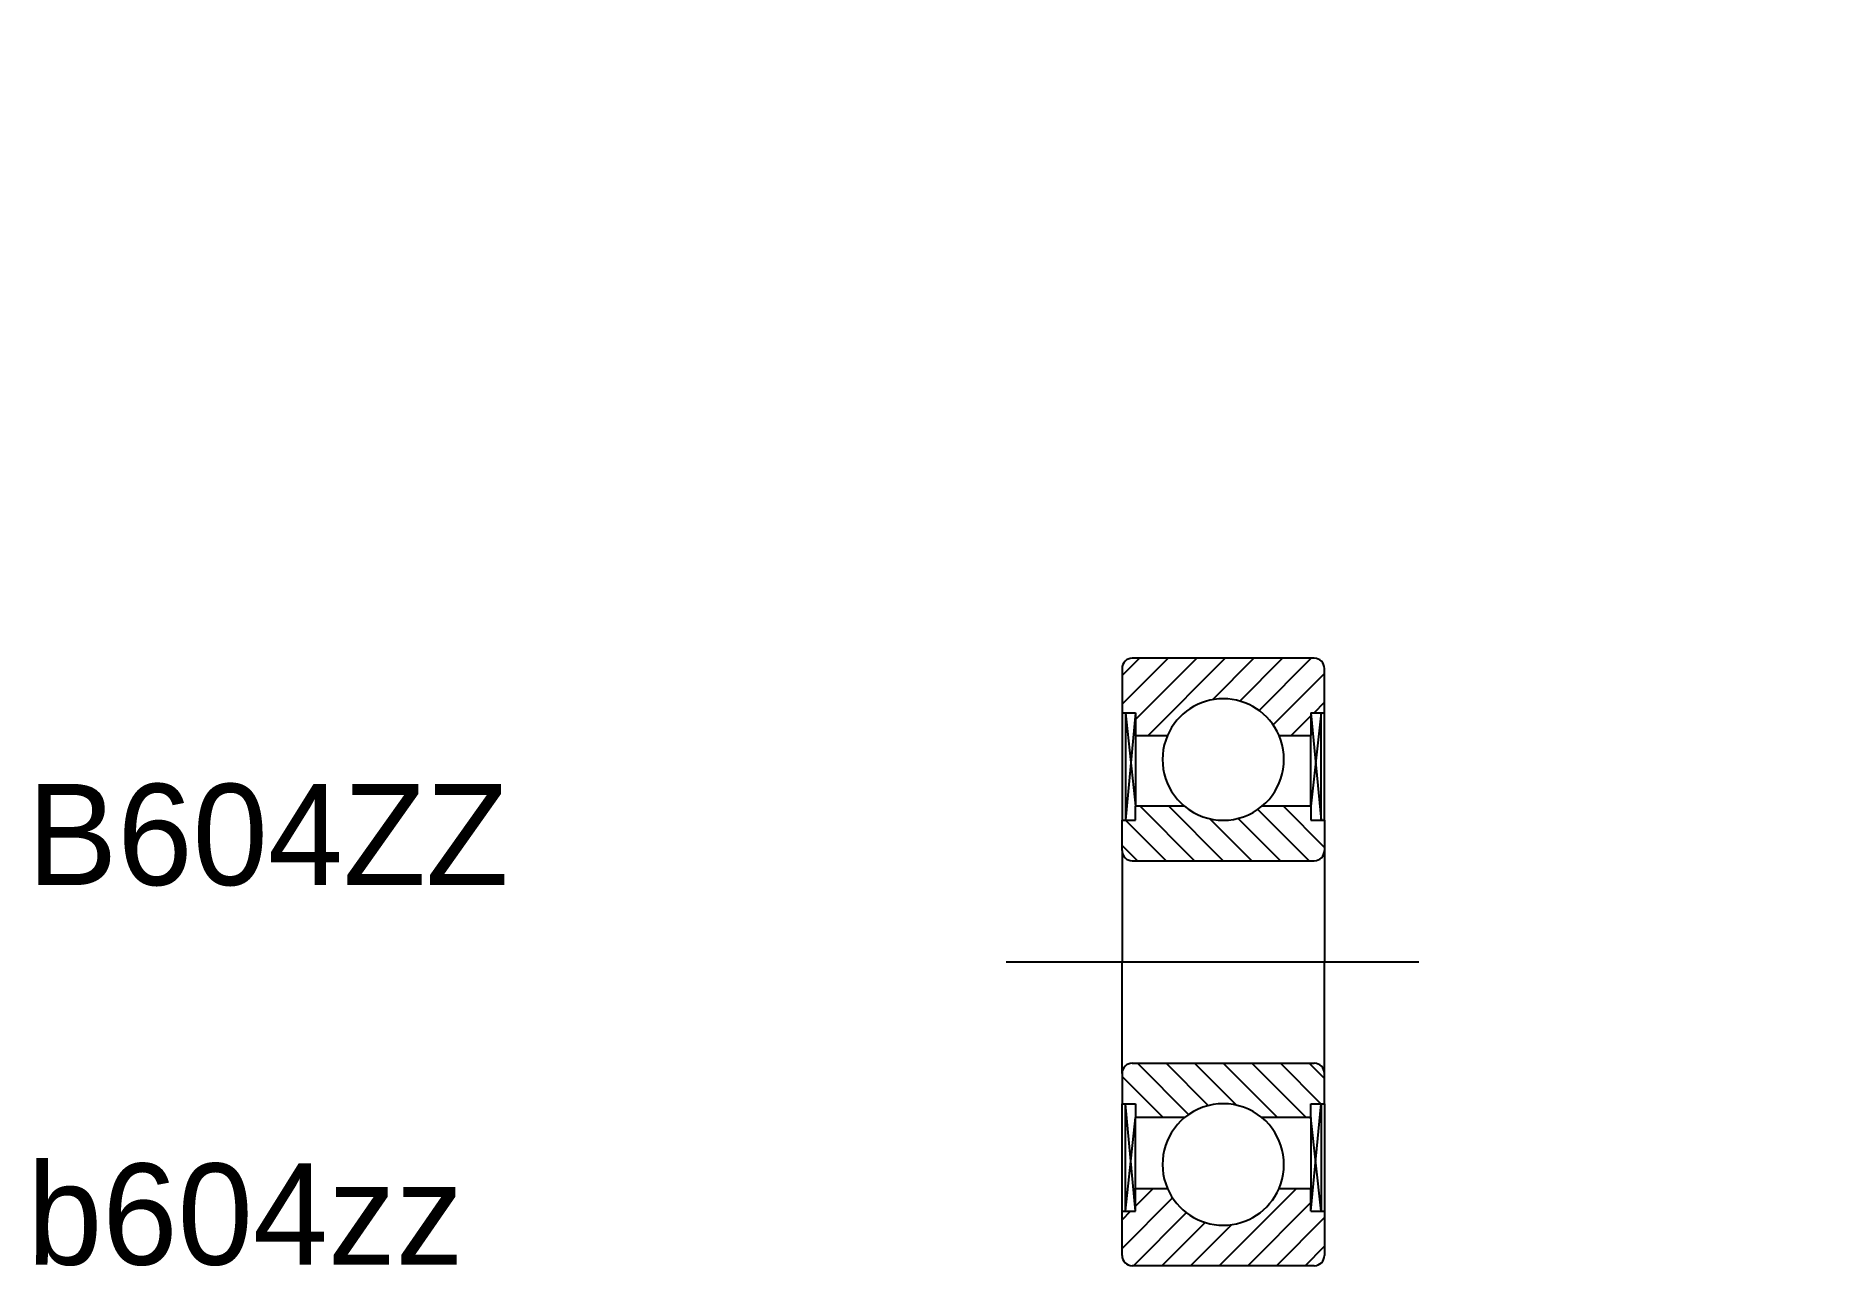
# Model space of a CAD drawing. Extents: x 26.2 to 61.6, y 22.6 to 46.9.
import ezdxf

# ---------------------------------------------------------------- set-up
doc = ezdxf.new("R2010")
doc.units = 0
doc.header["$PDMODE"] = 1
doc.linetypes.add('CENTER', pattern=[50.8, 31.75, -6.35, 6.35, -6.35])
doc.linetypes.add('CNS_SOLID', pattern=[0])
doc.layers.get('0').update_dxf_attribs({"linetype": 'CONTINUOUS'})
doc.layers.add('VIS', color=7, linetype='CNS_SOLID')

# ---------------------------------------------------------------- blocks, each defined once
blk = doc.blocks.new('HATCHES')
at = {"layer": 'VIS', "color": 7}
for p, q in [((0, 5.091), (0.909, 6)), ((0, 5.657), (0.343, 6)), ((0.266, 4.791), (1.475, 6)), ((0.515, 4.475), (2.04, 6)), ((1.787, 5.181), (2.606, 6)), ((2.326, 5.155), (3.172, 6)), ((2.707, 4.97), (3.737, 6)), ((2.986, 4.683), (4, 5.697)), ((3.794, 4.925), (4, 5.131)), ((3.344, 4.475), (3.734, 4.866)), ((1.434, 2), (0.359, 3.075)), ((2, 2), (0.925, 3.075)), ((3.131, 2), (2.295, 2.837)), ((3.697, 2), (2.683, 3.014)), ((4, 2.263), (3.188, 3.075)), ((0.869, 2), (0.069, 2.8)), ((2.566, 2), (1.736, 2.829)), ((0.303, 2), (0, 2.303))]:
    blk.add_line(p, q, dxfattribs=at)
blk = doc.blocks.new('*X4')
at = {"layer": 'VIS', "color": 7}
for p, q in [((0.266, -4.826), (0.616, -4.475)), ((1.92, -6), (3.445, -4.475)), ((0, -5.657), (0.999, -4.658)), ((0, -5.091), (0.166, -4.925)), ((0.223, -6), (1.274, -4.949)), ((2.485, -6), (3.734, -4.751)), ((0.788, -6), (1.647, -5.141)), ((1.354, -6), (2.17, -5.183)), ((3.051, -6), (4, -5.051)), ((3.617, -6), (4, -5.617))]:
    blk.add_line(p, q, dxfattribs=at)
blk = doc.blocks.new('*X3')
at = {"layer": 'VIS', "color": 7}
for p, q in [((1.32, -3.017), (0.303, -2)), ((1.709, -2.84), (0.869, -2)), ((2.269, -2.834), (1.434, -2)), ((3.075, -3.075), (2, -2)), ((3.641, -3.075), (2.566, -2)), ((3.931, -2.8), (3.131, -2)), ((4, -2.303), (3.697, -2)), ((0.812, -3.075), (0, -2.263))]:
    blk.add_line(p, q, dxfattribs=at)

msp = doc.modelspace()

# ---------------------------------------------------------------- linework, layer by layer
at = {"color": 1, "linetype": 'CENTER'}
msp.add_line((45.426, 28.609), (53.586, 28.609), dxfattribs=at)
at = {"layer": 'VIS', "color": 7}
for p, q in [((47.718, 34.409), (47.718, 33.534)), ((51.518, 34.609), (47.918, 34.609)), ((51.718, 33.534), (51.718, 34.409)), ((47.718, 33.534), (47.718, 31.409)), ((47.718, 33.534), (47.983, 33.534)), ((47.784, 33.534), (47.784, 31.409)), ((47.983, 33.534), (47.784, 31.409)), ((47.784, 33.534), (47.983, 31.684)), ((47.983, 33.534), (47.983, 33.084)), ((51.651, 33.534), (51.452, 31.684)), ((51.452, 33.534), (51.651, 31.409)), ((51.452, 33.534), (51.718, 33.534)), ((51.452, 33.534), (51.452, 33.084)), ((51.651, 31.409), (51.651, 33.534)), ((51.718, 31.409), (51.718, 33.534)), ((47.983, 33.084), (47.983, 31.684)), ((47.983, 33.084), (48.616, 33.084)), ((50.82, 33.084), (51.452, 33.084)), ((51.452, 31.684), (51.452, 33.084)), ((48.953, 31.684), (47.983, 31.684)), ((47.983, 31.409), (47.983, 31.684)), ((51.452, 31.684), (50.482, 31.684)), ((51.452, 31.684), (51.452, 31.409)), ((47.718, 31.409), (47.983, 31.409)), ((47.718, 30.809), (47.718, 31.409)), ((51.452, 31.409), (51.718, 31.409)), ((51.718, 31.409), (51.718, 30.809)), ((47.718, 30.809), (47.718, 28.609)), ((51.718, 30.809), (51.718, 28.609)), ((47.918, 30.609), (51.518, 30.609)), ((47.718, 26.409), (47.718, 28.609)), ((51.718, 26.409), (51.718, 28.609)), ((47.918, 26.609), (51.518, 26.609)), ((47.718, 26.409), (47.718, 25.809)), ((51.718, 25.809), (51.718, 26.409)), ((47.718, 23.684), (47.718, 25.809)), ((47.718, 25.809), (47.983, 25.809)), ((47.784, 23.684), (47.784, 25.809)), ((47.983, 23.684), (47.784, 25.809)), ((47.784, 23.684), (47.983, 25.534)), ((47.983, 25.809), (47.983, 25.534)), ((48.953, 25.534), (47.983, 25.534)), ((47.983, 24.134), (47.983, 25.534)), ((51.452, 25.534), (50.482, 25.534)), ((51.452, 25.809), (51.718, 25.809)), ((51.452, 23.684), (51.651, 25.809)), ((51.452, 25.534), (51.452, 25.809)), ((51.452, 25.534), (51.452, 24.134)), ((51.651, 23.684), (51.452, 25.534)), ((51.651, 25.809), (51.651, 23.684)), ((51.718, 25.809), (51.718, 23.684)), ((47.983, 24.134), (48.616, 24.134)), ((47.983, 23.684), (47.983, 24.134)), ((50.82, 24.134), (51.452, 24.134)), ((51.452, 23.684), (51.452, 24.134)), ((47.718, 22.809), (47.718, 23.684)), ((47.718, 23.684), (47.983, 23.684)), ((51.452, 23.684), (51.718, 23.684)), ((51.718, 23.684), (51.718, 22.809)), ((51.518, 22.609), (47.918, 22.609))]:
    msp.add_line(p, q, dxfattribs=at)
for centre, radius, start, end in [((47.918, 34.409), 0.2, 90, 180), ((51.518, 34.409), 0.2, 0, 90), ((49.718, 32.609), 1.2, 23.318, 156.682), ((49.718, 32.609), 1.2, 156.682, 230.4288), ((49.718, 32.609), 1.2, 309.5712, 23.318), ((49.718, 32.609), 1.2, 230.4288, 309.5712), ((47.918, 30.809), 0.2, 180, 270), ((51.518, 30.809), 0.2, 270, 0), ((47.918, 26.409), 0.2, 90, 180), ((51.518, 26.409), 0.2, 0, 90), ((49.718, 24.609), 1.2, 129.5712, 203.318), ((49.718, 24.609), 1.2, 50.4288, 129.5712), ((49.718, 24.609), 1.2, 336.682, 50.4288), ((49.718, 24.609), 1.2, 203.318, 336.682), ((47.918, 22.809), 0.2, 180, 270), ((51.518, 22.809), 0.2, 270, 0)]:
    msp.add_arc(centre, radius, start, end, dxfattribs=at)
at = {"layer": 'VIS', "color": 7, "extrusion": (1, 0, 0)}
for p in [(59.874, 46.906, -2.828), (59.874, 46.906, 2.828), (57.91, 46.38, -2.598), (57.91, 46.38, 2.598), (59.327, 44.99, -0.501), (55.41, 44.88), (55.41, 44.88), (55.41, 44.88), (60.41, 44.88), (59.327, 44.556, 1.403), (57.874, 44.078), (57.874, 44.078), (59.327, 43.773, -2.027), (57.91, 43.38, -2.598), (57.91, 43.38, 2.598), (57.577, 42.797), (57.577, 42.797), (57.809, 42.797), (59.327, 41.82, -2.027), (59.327, 41.038, 1.403), (59.874, 41.249, 2.828), (59.874, 41.249, -2.828), (59.327, 40.603, -0.501), (59.881, 32.452), (59.881, 31.28, -2.828), (59.881, 31.28, 2.828), (57.881, 28.452), (57.881, 28.452), (58.147, 28.452), (61.615, 28.452), (59.881, 25.624, 2.828), (59.881, 25.624, -2.828), (59.881, 24.452)]:
    msp.add_point(p, dxfattribs=at)
at = {"layer": 'VIS', "color": 7, "extrusion": (-1, 0, 1e-16)}
for p in [(59.874, 46.906, -2.828), (59.874, 46.906, 2.828), (59.327, 44.99, -0.501), (59.327, 44.556, 1.403), (59.327, 43.773, -2.027), (59.327, 41.82, -2.027), (59.327, 41.038, 1.403), (59.874, 41.249, 2.828), (59.874, 41.249, -2.828), (59.327, 40.603, -0.501), (59.881, 32.452), (59.881, 31.28, -2.828), (59.881, 31.28, 2.828), (59.881, 25.624, 2.828), (59.881, 25.624, -2.828), (59.881, 24.452)]:
    msp.add_point(p, dxfattribs=at)
at = {"layer": 'VIS', "color": 7, "extrusion": (-1, 0, 0)}
for p in [(57.91, 46.38, 2.598), (57.91, 46.38, -2.598), (60.41, 44.88), (57.91, 43.38, 2.598), (57.91, 43.38, -2.598), (57.809, 42.797), (58.147, 28.452)]:
    msp.add_point(p, dxfattribs=at)
at = {"layer": 'VIS', "color": 7, "extrusion": (-1, 1e-16, 0)}
msp.add_point((61.615, 28.452), dxfattribs=at)

# ---------------------------------------------------------------- block references
msp.add_blockref('HATCHES', (47.718, 28.609))
msp.add_blockref('HATCHES', (47.718, 28.609))
at = {"layer": 'VIS', "color": 7}
for name in ['*X3', '*X4']:
    msp.add_blockref(name, (47.718, 28.609), dxfattribs=at)

# ---------------------------------------------------------------- texts
at = {"color": 7, "linetype": 'CONTINUOUS'}
for s, p in [('B604ZZ', (26.076, 30.128)), ('b604zz', (26.076, 22.628))]:
    msp.add_text(s, height=2, dxfattribs=at).set_placement(p)

doc.saveas('drawing.dxf')
